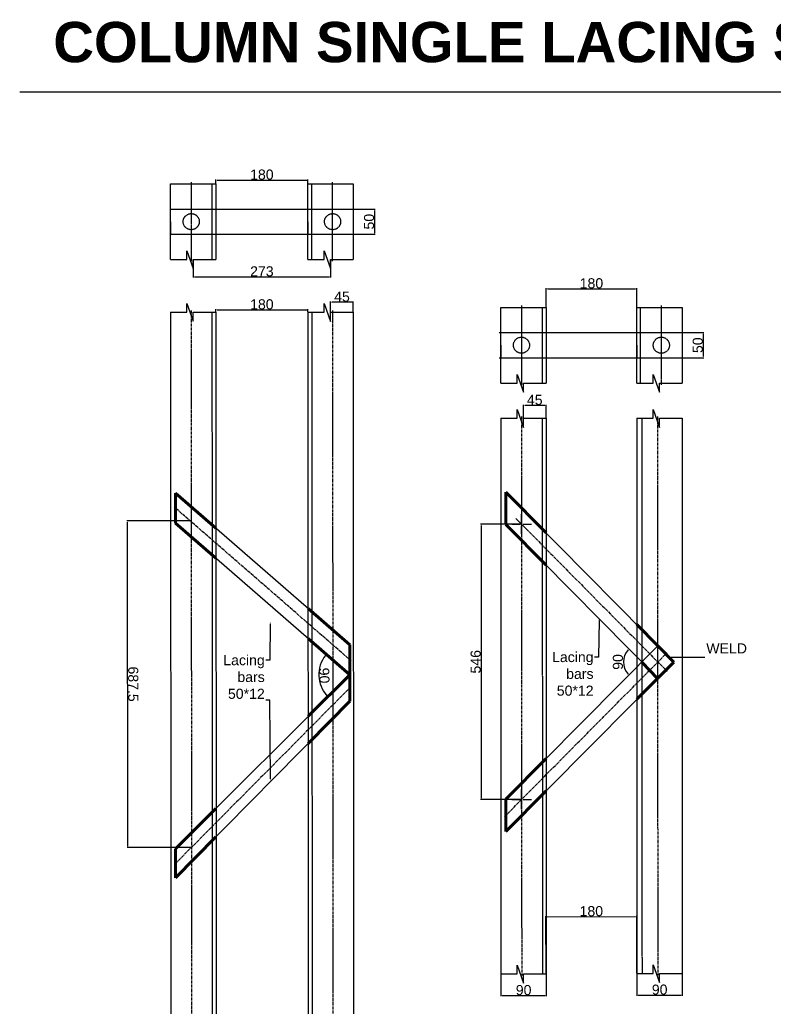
# Model space of a CAD drawing. Header units: millimetres. Extents: x 8616 to 52725, y 6697 to 10698.
# Drawn here: x 35750 to 37249, y 8616 to 10576 of the extents above; entities that cross this region are included whole.
import ezdxf
from ezdxf import colors
from ezdxf.entities.mleader import LeaderData, LeaderLine
from ezdxf.math import Vec2, Vec3

# ---------------------------------------------------------------- set-up
doc = ezdxf.new("R2010")
doc.units = ezdxf.units.MM
doc.linetypes.add('ACAD_ISO02W100', pattern=[15, 12, -3])
doc.linetypes.add('CENTER2', pattern=[28.575, 19.05, -3.175, 3.175, -3.175])
doc.styles.get("Standard").update_dxf_attribs({"font": 'arial.ttf'})
doc.dimstyles.new('ISO-25', dxfattribs={"dimtxt": 20, "dimasz": 2.5, "dimexe": 1.25, "dimexo": 0.625, "dimtad": 1, "dimtxsty": 'Standard', "dimcen": 2.5, "dimadec": 0, "dimazin": 0, "dimtfac": 1, "dimtmove": 0, "dimatfit": 3, "dimfxl": 1, "dimarcsym": 0})

# ---------------------------------------------------------------- blocks, each defined once
blk = doc.blocks.new('*D211')
at = {"color": 0, "linetype": 'ACAD_ISO02W100', "lineweight": -2, "ltscale": 0.2, "transparency": 16777216}
for p, q in [((36093.9, 10100.3), (36093.9, 10065.2)), ((36366.9, 10100.3), (36366.9, 10065.2)), ((36096.4, 10066.4), (36364.4, 10066.4))]:
    blk.add_line(p, q, dxfattribs=at)
at = {"color": 0, "linetype": 'ACAD_ISO02W100', "ltscale": 0.2, "transparency": 16777216}
for points in [[(36096.4, 10066.8), (36096.4, 10066), (36093.9, 10066.4)], [(36364.4, 10066.8), (36364.4, 10066), (36366.9, 10066.4)]]:
    blk.add_solid(points, dxfattribs=at)
at = {"layer": 'Defpoints', "color": 0, "linetype": 'ACAD_ISO02W100', "ltscale": 0.2, "transparency": 16777216}
for p in [(36093.9, 10100.9), (36366.9, 10100.9), (36366.9, 10066.4)]:
    blk.add_point(p, dxfattribs=at)
at = {"color": 0, "linetype": 'ACAD_ISO02W100', "ltscale": 0.2, "transparency": 16777216, "insert": (36230.4, 10077.3), "char_height": 20, "attachment_point": 5}
blk.add_mtext('273', dxfattribs=at)
blk = doc.blocks.new('*U185')
at = {"color": 0, "linetype": 'CENTER2', "ltscale": 0.2, "transparency": 16777216}
blk.add_line((0, 78.5), (0, -78.5), dxfattribs=at)
blk = doc.blocks.new('*U186')
at = {"color": 0, "linetype": 'CENTER2', "ltscale": 0.2, "transparency": 16777216}
blk.add_line((0, -78.5), (0, 78.5), dxfattribs=at)
blk = doc.blocks.new('*D217')
at = {"color": 0, "lineweight": -2, "ltscale": 0.2, "transparency": 16777216}
for p, q in [((36412.5, 10200.9), (36455.3, 10200.9)), ((36454, 10198.4), (36454, 10153.4)), ((36412.5, 10150.9), (36455.3, 10150.9))]:
    blk.add_line(p, q, dxfattribs=at)
at = {"color": 0, "ltscale": 0.2, "transparency": 16777216}
for points in [[(36453.6, 10198.4), (36454.4, 10198.4), (36454, 10200.9)], [(36453.6, 10153.4), (36454.4, 10153.4), (36454, 10150.9)]]:
    blk.add_solid(points, dxfattribs=at)
at = {"layer": 'Defpoints', "color": 0, "ltscale": 0.2, "transparency": 16777216}
for p in [(36411.9, 10200.9), (36411.9, 10150.9), (36454, 10150.9)]:
    blk.add_point(p, dxfattribs=at)
at = {"color": 0, "ltscale": 0.2, "transparency": 16777216, "insert": (36443.2, 10175.9), "char_height": 20, "attachment_point": 5, "rotation": 90}
blk.add_mtext('50', dxfattribs=at)
blk = doc.blocks.new('*U188')
at = {"color": 0, "linetype": 'CENTER2', "ltscale": 0.3, "transparency": 16777216}
blk.add_line((-0.3, 751.9), (0.3, -751.9), dxfattribs=at)
blk = doc.blocks.new('*U187')
at = {"color": 0, "linetype": 'CENTER2', "ltscale": 0.3, "transparency": 16777216}
blk.add_line((-0.3, 751.9), (0.3, -751.9), dxfattribs=at)
blk = doc.blocks.new('*U191')
at = {"color": 0, "linetype": 'CENTER2', "ltscale": 0.3, "transparency": 16777216}
blk.add_line((175.6, -152.6), (-175.6, 152.6), dxfattribs=at)
blk = doc.blocks.new('*D225')
at = {"color": 0, "lineweight": -2, "ltscale": 0.2, "transparency": 16777216}
for p, q in [((36089.7, 9582.8), (35962.7, 9582.7)), ((35964.2, 8937.4), (35964, 9580.2)), ((36089.9, 8934.9), (35963, 8934.9))]:
    blk.add_line(p, q, dxfattribs=at)
at = {"color": 0, "ltscale": 0.2, "transparency": 16777216}
for points in [[(35964.4, 9580.2), (35963.6, 9580.2), (35964, 9582.7)], [(35964.7, 8937.4), (35963.8, 8937.4), (35964.2, 8934.9)]]:
    blk.add_solid(points, dxfattribs=at)
at = {"layer": 'Defpoints', "color": 0, "ltscale": 0.2, "transparency": 16777216}
for p in [(35964, 9582.7), (36090.3, 9582.8), (36090.5, 8934.9)]:
    blk.add_point(p, dxfattribs=at)
at = {"color": 0, "ltscale": 0.2, "transparency": 16777216, "insert": (35975, 9258.8), "char_height": 20, "attachment_point": 5, "rotation": 270.0221}
blk.add_mtext('687.5', dxfattribs=at)
blk = doc.blocks.new('*D226')
at = {"color": 0, "lineweight": -2, "ltscale": 0.2, "transparency": 16777216}
for p, q in [((36138.9, 9997.1), (36138.9, 10002.2)), ((36141.4, 10001), (36319.4, 10001.1)), ((36321.9, 9997.2), (36321.9, 10002.3))]:
    blk.add_line(p, q, dxfattribs=at)
at = {"color": 0, "ltscale": 0.2, "transparency": 16777216}
for points in [[(36141.4, 10001.4), (36141.4, 10000.6), (36138.9, 10001)], [(36319.4, 10001.5), (36319.4, 10000.6), (36321.9, 10001.1)]]:
    blk.add_solid(points, dxfattribs=at)
at = {"layer": 'Defpoints', "color": 0, "ltscale": 0.2, "transparency": 16777216}
for p in [(36321.9, 10001.1), (36138.9, 9996.5), (36321.9, 9996.6)]:
    blk.add_point(p, dxfattribs=at)
at = {"color": 0, "ltscale": 0.2, "transparency": 16777216, "insert": (36230.4, 10011.9), "char_height": 20, "attachment_point": 5, "rotation": 0.0221}
blk.add_mtext('180', dxfattribs=at)
blk = doc.blocks.new('*D255')
at = {"color": 0, "lineweight": -2, "ltscale": 0.2, "transparency": 16777216}
for p, q in [((36138.9, 10251.5), (36138.9, 10259.6)), ((36141.4, 10258.4), (36319.4, 10258.4)), ((36321.9, 10251.5), (36321.9, 10259.6))]:
    blk.add_line(p, q, dxfattribs=at)
at = {"color": 0, "ltscale": 0.2, "transparency": 16777216}
for points in [[(36141.4, 10258.8), (36141.4, 10258), (36138.9, 10258.4)], [(36319.4, 10258.8), (36319.4, 10258), (36321.9, 10258.4)]]:
    blk.add_solid(points, dxfattribs=at)
at = {"layer": 'Defpoints', "color": 0, "ltscale": 0.2, "transparency": 16777216}
for p in [(36321.9, 10258.4), (36138.9, 10250.9), (36321.9, 10250.9)]:
    blk.add_point(p, dxfattribs=at)
at = {"color": 0, "ltscale": 0.2, "transparency": 16777216, "insert": (36230.4, 10269.2), "char_height": 20, "attachment_point": 5}
blk.add_mtext('180', dxfattribs=at)
blk = doc.blocks.new('*U194')
at = {"color": 0, "linetype": 'CENTER2', "ltscale": 0.2, "transparency": 16777216}
blk.add_line((0, 78.5), (0, -78.5), dxfattribs=at)
blk = doc.blocks.new('*U195')
at = {"color": 0, "linetype": 'CENTER2', "ltscale": 0.2, "transparency": 16777216}
blk.add_line((0, -78.5), (0, 78.5), dxfattribs=at)
blk = doc.blocks.new('*D213')
at = {"color": 0, "lineweight": -2, "ltscale": 0.2, "transparency": 16777216}
for p, q in [((37065.1, 9955.9), (37107.8, 9955.9)), ((37106.5, 9953.4), (37106.5, 9908.4)), ((37065.1, 9905.9), (37107.8, 9905.9))]:
    blk.add_line(p, q, dxfattribs=at)
at = {"color": 0, "ltscale": 0.2, "transparency": 16777216}
for points in [[(37106.1, 9953.4), (37107, 9953.4), (37106.5, 9955.9)], [(37106.1, 9908.4), (37107, 9908.4), (37106.5, 9905.9)]]:
    blk.add_solid(points, dxfattribs=at)
at = {"layer": 'Defpoints', "color": 0, "ltscale": 0.2, "transparency": 16777216}
for p in [(37064.5, 9955.9), (37064.5, 9905.9), (37106.5, 9905.9)]:
    blk.add_point(p, dxfattribs=at)
at = {"color": 0, "ltscale": 0.2, "transparency": 16777216, "insert": (37095.7, 9930.9), "char_height": 20, "attachment_point": 5, "rotation": 90}
blk.add_mtext('50', dxfattribs=at)
blk = doc.blocks.new('*D234')
at = {"color": 0, "lineweight": -2, "ltscale": 0.2, "transparency": 16777216}
for p, q in [((36794.5, 10006.6), (36794.5, 10044)), ((36797, 10042.7), (36972, 10042.7)), ((36974.5, 10006.6), (36974.5, 10044))]:
    blk.add_line(p, q, dxfattribs=at)
at = {"color": 0, "ltscale": 0.2, "transparency": 16777216}
for points in [[(36797, 10043.2), (36797, 10042.3), (36794.5, 10042.7)], [(36972, 10043.2), (36972, 10042.3), (36974.5, 10042.7)]]:
    blk.add_solid(points, dxfattribs=at)
at = {"layer": 'Defpoints', "color": 0, "ltscale": 0.2, "transparency": 16777216}
for p in [(36974.5, 10042.7), (36794.5, 10005.9), (36974.5, 10005.9)]:
    blk.add_point(p, dxfattribs=at)
at = {"color": 0, "ltscale": 0.2, "transparency": 16777216, "insert": (36884.5, 10053.6), "char_height": 20, "attachment_point": 5}
blk.add_mtext('180', dxfattribs=at)
blk = doc.blocks.new('*U196')
at = {"color": 0, "linetype": 'CENTER2', "ltscale": 0.3, "transparency": 16777216}
blk.add_line((-0.2, 554.5), (0.2, -554.5), dxfattribs=at)
blk = doc.blocks.new('*D235')
at = {"color": 0, "lineweight": -2, "ltscale": 0.2, "transparency": 16777216}
for p, q in [((36704.9, 8683.6), (36704.9, 8639.8)), ((36794.9, 8683.6), (36794.9, 8639.9)), ((36707.4, 8641.1), (36792.4, 8641.1))]:
    blk.add_line(p, q, dxfattribs=at)
at = {"color": 0, "ltscale": 0.2, "transparency": 16777216}
for points in [[(36707.4, 8641.5), (36707.4, 8640.7), (36704.9, 8641.1)], [(36792.4, 8641.5), (36792.4, 8640.7), (36794.9, 8641.1)]]:
    blk.add_solid(points, dxfattribs=at)
at = {"layer": 'Defpoints', "color": 0, "ltscale": 0.2, "transparency": 16777216}
for p in [(36704.9, 8684.2), (36794.9, 8684.2), (36794.9, 8641.1)]:
    blk.add_point(p, dxfattribs=at)
at = {"color": 0, "ltscale": 0.2, "transparency": 16777216, "insert": (36749.9, 8651.9), "char_height": 20, "attachment_point": 5, "rotation": 0.0221}
blk.add_mtext('90', dxfattribs=at)
blk = doc.blocks.new('*U197')
at = {"color": 0, "linetype": 'CENTER2', "ltscale": 0.3, "transparency": 16777216}
blk.add_line((-0.2, 554), (0.2, -554), dxfattribs=at)
blk = doc.blocks.new('*D236')
at = {"color": 0, "lineweight": -2, "ltscale": 0.2, "transparency": 16777216}
for p, q in [((36974.9, 8684.5), (36974.9, 8640.7)), ((37064.9, 8684.5), (37064.9, 8640.8)), ((36977.4, 8642), (37062.4, 8642))]:
    blk.add_line(p, q, dxfattribs=at)
at = {"color": 0, "ltscale": 0.2, "transparency": 16777216}
for points in [[(36977.4, 8642.4), (36977.4, 8641.6), (36974.9, 8642)], [(37062.4, 8642.4), (37062.4, 8641.6), (37064.9, 8642)]]:
    blk.add_solid(points, dxfattribs=at)
at = {"layer": 'Defpoints', "color": 0, "ltscale": 0.2, "transparency": 16777216}
for p in [(36974.9, 8685.1), (37064.9, 8685.1), (37064.9, 8642)]:
    blk.add_point(p, dxfattribs=at)
at = {"color": 0, "ltscale": 0.2, "transparency": 16777216, "insert": (37019.9, 8652.8), "char_height": 20, "attachment_point": 5, "rotation": 0.0221}
blk.add_mtext('90', dxfattribs=at)
blk = doc.blocks.new('*U183')
at = {"color": 0, "linetype": 'CENTER2', "transparency": 16777216}
for p, q in [((-19.5, 0), (-3.2, 0)), ((0, 3.2), (0, 19.5)), ((3.2, 0), (19.5, 0)), ((0, -19.5), (0, -3.2))]:
    blk.add_line(p, q, dxfattribs=at)
at = {"color": 0, "linetype": 'Continuous', "transparency": 16777216}
for p, q in [((-1.6, 0), (1.6, 0)), ((0, -1.6), (0, 1.6))]:
    blk.add_line(p, q, dxfattribs=at)
blk = doc.blocks.new('*U184')
at = {"color": 0, "linetype": 'CENTER2', "transparency": 16777216}
for p, q in [((-19.5, 0), (-3.2, 0)), ((0, 3.2), (0, 19.5)), ((3.2, 0), (19.5, 0)), ((0, -19.5), (0, -3.2))]:
    blk.add_line(p, q, dxfattribs=at)
at = {"color": 0, "linetype": 'Continuous', "transparency": 16777216}
for p, q in [((-1.6, 0), (1.6, 0)), ((0, -1.6), (0, 1.6))]:
    blk.add_line(p, q, dxfattribs=at)
blk = doc.blocks.new('*U198')
at = {"color": 0, "linetype": 'CENTER2', "ltscale": 0.3, "transparency": 16777216}
blk.add_line((-145.7, 147.2), (145.7, -147.2), dxfattribs=at)
blk = doc.blocks.new('*U199')
at = {"color": 0, "linetype": 'CENTER2', "ltscale": 0.3, "transparency": 16777216}
blk.add_line((-161.2, -162.5), (161.2, 162.5), dxfattribs=at)
blk = doc.blocks.new('*D244')
at = {"color": 0, "lineweight": -2, "ltscale": 0.2, "transparency": 16777216}
for p, q in [((36745.1, 9576.1), (36664.4, 9576.1)), ((36665.6, 9573.6), (36665.6, 9032.6)), ((36745.1, 9030.1), (36664.4, 9030.1))]:
    blk.add_line(p, q, dxfattribs=at)
at = {"color": 0, "ltscale": 0.2, "transparency": 16777216}
for points in [[(36665.2, 9573.6), (36666, 9573.6), (36665.6, 9576.1)], [(36665.2, 9032.6), (36666, 9032.6), (36665.6, 9030.1)]]:
    blk.add_solid(points, dxfattribs=at)
at = {"layer": 'Defpoints', "color": 0, "ltscale": 0.2, "transparency": 16777216}
for p in [(36745.7, 9576.1), (36665.6, 9030.1), (36745.7, 9030.1)]:
    blk.add_point(p, dxfattribs=at)
at = {"color": 0, "ltscale": 0.2, "transparency": 16777216, "insert": (36654.8, 9303.1), "char_height": 20, "attachment_point": 5, "rotation": 90}
blk.add_mtext('546', dxfattribs=at)
blk = doc.blocks.new('*D245')
at = {"color": 0, "lineweight": -2, "ltscale": 0.2, "transparency": 16777216}
for p, q in [((36794.9, 8684.8), (36794.3, 8798.3)), ((36796.8, 8797.1), (36971.8, 8798)), ((36974.9, 8685.7), (36974.3, 8799.2))]:
    blk.add_line(p, q, dxfattribs=at)
at = {"color": 0, "ltscale": 0.2, "transparency": 16777216}
for points in [[(36796.8, 8797.5), (36796.8, 8796.7), (36794.3, 8797.1)], [(36971.8, 8798.4), (36971.8, 8797.6), (36974.3, 8798)]]:
    blk.add_solid(points, dxfattribs=at)
at = {"layer": 'Defpoints', "color": 0, "ltscale": 0.2, "transparency": 16777216}
for p in [(36974.3, 8798), (36794.9, 8684.2), (36974.9, 8685.1)]:
    blk.add_point(p, dxfattribs=at)
at = {"color": 0, "ltscale": 0.2, "transparency": 16777216, "insert": (36884.3, 8808.4), "char_height": 20, "attachment_point": 5, "rotation": 0.2866}
blk.add_mtext('180', dxfattribs=at)
blk = doc.blocks.new('*U207')
at = {"color": 0, "linetype": 'CENTER2', "ltscale": 0.3, "transparency": 16777216}
blk.add_line((175.3, 176.5), (-175.3, -176.5), dxfattribs=at)
blk = doc.blocks.new('*D256')
at = {"color": 0, "lineweight": -2, "ltscale": 0.2, "transparency": 16777216}
for p, q in [((36749.5, 9786.7), (36749.5, 9812.8)), ((36792, 9811.6), (36752, 9811.6)), ((36794.5, 9786.7), (36794.5, 9812.8))]:
    blk.add_line(p, q, dxfattribs=at)
at = {"color": 0, "ltscale": 0.2, "transparency": 16777216}
for points in [[(36752, 9812), (36752, 9811.2), (36749.5, 9811.6)], [(36792, 9812), (36792, 9811.2), (36794.5, 9811.6)]]:
    blk.add_solid(points, dxfattribs=at)
at = {"layer": 'Defpoints', "color": 0, "ltscale": 0.2, "transparency": 16777216}
for p in [(36749.5, 9811.6), (36749.5, 9786.1), (36794.5, 9786.1)]:
    blk.add_point(p, dxfattribs=at)
at = {"color": 0, "ltscale": 0.2, "transparency": 16777216, "insert": (36772, 9822.4), "char_height": 20, "attachment_point": 5}
blk.add_mtext('45', dxfattribs=at)
blk = doc.blocks.new('*D257')
at = {"color": 0, "lineweight": -2, "ltscale": 0.2, "transparency": 16777216}
for p, q in [((36366.9, 9996.9), (36366.9, 10017.5)), ((36411.9, 9996.9), (36411.9, 10017.5)), ((36409.4, 10016.3), (36369.4, 10016.3))]:
    blk.add_line(p, q, dxfattribs=at)
at = {"color": 0, "ltscale": 0.2, "transparency": 16777216}
for points in [[(36369.4, 10016.7), (36369.4, 10015.8), (36366.9, 10016.3)], [(36409.4, 10016.7), (36409.4, 10015.8), (36411.9, 10016.3)]]:
    blk.add_solid(points, dxfattribs=at)
at = {"layer": 'Defpoints', "color": 0, "ltscale": 0.2, "transparency": 16777216}
for p in [(36366.9, 10016.3), (36366.9, 9996.3), (36411.9, 9996.3)]:
    blk.add_point(p, dxfattribs=at)
at = {"color": 0, "ltscale": 0.2, "transparency": 16777216, "insert": (36389.4, 10027.1), "char_height": 20, "attachment_point": 5}
blk.add_mtext('45', dxfattribs=at)
blk = doc.blocks.new('*D258')
at = {"color": 0, "lineweight": -2, "ltscale": 0.2, "transparency": 16777216}
blk.add_arc((36984.7, 9302.7), 36.7, 138.6042, 221.3287, dxfattribs=at)
at = {"color": 0, "ltscale": 0.2, "transparency": 16777216}
for points in [[(36956.8, 9327.3), (36957.4, 9326.7), (36958.8, 9328.8)], [(36957.4, 9278.7), (36956.8, 9278.1), (36958.8, 9276.6)]]:
    blk.add_solid(points, dxfattribs=at)
at = {"layer": 'Defpoints', "color": 0, "ltscale": 0.2, "transparency": 16777216}
for p in [(36729.7, 9560.2), (37016.4, 9334.6), (36949.2, 9312.3), (37016.3, 9270.7), (36714.7, 9030.6)]:
    blk.add_point(p, dxfattribs=at)
at = {"color": 0, "ltscale": 0.2, "transparency": 16777216, "insert": (36937.1, 9302.7), "char_height": 20, "width": 39.236, "attachment_point": 5, "rotation": 89.9664}
blk.add_mtext('90', dxfattribs=at)
blk = doc.blocks.new('*D259')
at = {"color": 0, "lineweight": -2, "ltscale": 0.2, "transparency": 16777216}
blk.add_arc((36404.8, 9277.5), 61.4, 141.3329, 222.6671, dxfattribs=at)
at = {"color": 0, "ltscale": 0.2, "transparency": 16777216}
for points in [[(36356.5, 9316.2), (36357.2, 9315.6), (36358.4, 9317.8)], [(36359.9, 9236.2), (36359.3, 9235.6), (36361.4, 9234.1)]]:
    blk.add_solid(points, dxfattribs=at)
at = {"layer": 'Defpoints', "color": 0, "ltscale": 0.2, "transparency": 16777216}
for p in [(36322.2, 9349.3), (36344.8, 9290.6), (36404.8, 9277.5), (36404.8, 9277.5), (36322.2, 9195)]:
    blk.add_point(p, dxfattribs=at)
at = {"color": 0, "ltscale": 0.2, "transparency": 16777216, "insert": (36354.2, 9275.8), "char_height": 20, "width": 12.016, "attachment_point": 5, "rotation": 272}
blk.add_mtext('90', dxfattribs=at)

msp = doc.modelspace()

# ---------------------------------------------------------------- linework, layer by layer
at = {"ltscale": 0.8}
msp.add_line((35749.849, 10433.629), (37804.835, 10433.629), dxfattribs=at)
at = {"ltscale": 0.2}
for p, q in [((36048.924, 10250.919), (36138.924, 10250.919)), ((36048.924, 10100.919), (36048.924, 10250.919)), ((36138.924, 10250.919), (36138.924, 10100.919)), ((36321.924, 10250.919), (36411.924, 10250.919)), ((36321.924, 10100.919), (36321.924, 10250.919)), ((36411.924, 10250.919), (36411.924, 10100.919)), ((36048.924, 10175.919), (36048.924, 10200.919)), ((36048.924, 10200.919), (36411.924, 10200.919)), ((36321.924, 10175.919), (36321.924, 10200.919)), ((36048.924, 10175.919), (36048.924, 10150.919)), ((36321.924, 10175.919), (36321.924, 10150.919)), ((36048.924, 10150.919), (36411.924, 10150.919)), ((36081.372, 10100.919), (36081.372, 10118.022)), ((36081.372, 10118.022), (36093.924, 10082.727)), ((36354.372, 10100.919), (36354.372, 10118.022)), ((36354.372, 10118.022), (36366.924, 10082.727)), ((36093.924, 10097.419), (36093.924, 10100.919)), ((36093.924, 10100.919), (36093.924, 10100.919)), ((36093.924, 10100.919), (36138.924, 10100.919)), ((36093.924, 10082.727), (36093.924, 10097.419)), ((36366.924, 10097.419), (36366.924, 10100.919)), ((36366.924, 10100.919), (36411.924, 10100.919)), ((36366.924, 10082.727), (36366.924, 10097.419)), ((36081.372, 9996.514), (36081.372, 10013.617)), ((36081.372, 10013.617), (36093.924, 9978.321)), ((36354.372, 9996.297), (36354.372, 10013.4)), ((36354.372, 10013.4), (36366.924, 9978.104)), ((36704.457, 10005.947), (36794.457, 10005.947)), ((36704.457, 9855.947), (36704.457, 10005.947)), ((36794.457, 10005.947), (36794.457, 9855.947)), ((36974.457, 10005.947), (37064.457, 10005.947)), ((36974.457, 9855.947), (36974.457, 10005.947)), ((37064.457, 10005.947), (37064.457, 9855.947)), ((36048.924, 9996.514), (36049.501, 8499.626)), ((36093.924, 9993.014), (36093.924, 9996.514)), ((36093.924, 9996.514), (36093.924, 9996.514)), ((36093.924, 9996.514), (36138.924, 9996.514)), ((36093.924, 9978.321), (36093.924, 9993.014)), ((36138.924, 9996.514), (36139.501, 8499.626)), ((36321.924, 9996.297), (36322.501, 8499.409)), ((36366.924, 9992.797), (36366.924, 9996.297)), ((36366.924, 9996.297), (36366.924, 9996.297)), ((36366.924, 9996.297), (36411.924, 9996.297)), ((36366.924, 9978.104), (36366.924, 9992.797)), ((36411.924, 9996.297), (36412.501, 8499.409)), ((36701.457, 9955.947), (37064.457, 9955.947)), ((36704.457, 9930.947), (36704.457, 9955.947)), ((36974.457, 9930.947), (36974.457, 9955.947)), ((36704.457, 9930.947), (36704.457, 9905.947)), ((36974.457, 9930.947), (36974.457, 9905.947)), ((36701.457, 9905.947), (37064.457, 9905.947)), ((36736.905, 9855.947), (36736.905, 9873.05)), ((36736.905, 9873.05), (36749.457, 9837.755)), ((37006.905, 9855.947), (37006.905, 9873.05)), ((37006.905, 9873.05), (37019.457, 9837.755)), ((36749.457, 9852.447), (36749.457, 9855.947)), ((36749.457, 9855.947), (36749.457, 9855.947)), ((36749.457, 9855.947), (36794.457, 9855.947)), ((36749.457, 9837.755), (36749.457, 9852.447)), ((37019.457, 9852.447), (37019.457, 9855.947)), ((37019.457, 9855.947), (37064.457, 9855.947)), ((37019.457, 9837.755), (37019.457, 9852.447)), ((36736.905, 9786.103), (36736.905, 9803.207)), ((36736.905, 9803.207), (36749.457, 9767.911)), ((37006.905, 9786.103), (37006.905, 9803.207)), ((37006.905, 9803.207), (37019.457, 9767.911)), ((36704.457, 9786.103), (36704.882, 8684.192)), ((36749.457, 9782.603), (36749.457, 9786.103)), ((36749.457, 9786.103), (36749.457, 9786.103)), ((36749.457, 9786.103), (36794.457, 9786.103)), ((36749.457, 9767.911), (36749.457, 9782.603)), ((36794.457, 9786.103), (36794.882, 8684.192)), ((36974.457, 9786.103), (36974.882, 8685.092)), ((37019.457, 9782.603), (37019.457, 9786.103)), ((37019.457, 9786.103), (37019.457, 9786.103)), ((37019.457, 9786.103), (37064.457, 9786.103)), ((37019.457, 9767.911), (37019.457, 9782.603)), ((37064.457, 9786.103), (37064.882, 8685.092)), ((36405.112, 9336.856), (36059.062, 9637.672)), ((36714.513, 9639.609), (36714.538, 9575.615)), ((36761.729, 9591.905), (36714.513, 9639.609)), ((36745.738, 9576.077), (36734.483, 9587.449)), ((36761.729, 9591.905), (37048.042, 9302.633)), ((36404.779, 9277.519), (36059.085, 9578.026)), ((36729.746, 9560.25), (36714.538, 9575.615)), ((36745.738, 9576.077), (36756.993, 9564.706)), ((36729.746, 9560.25), (37016.348, 9270.686)), ((36404.612, 9247.851), (36405.112, 9336.856)), ((36714.748, 9030.577), (37016.385, 9334.618)), ((36714.773, 8966.708), (37048.042, 9302.633)), ((36404.779, 9277.519), (36059.083, 8931.824)), ((36404.612, 9247.851), (36404.67, 9224.782)), ((36059.083, 8874.474), (36404.67, 9224.782)), ((36714.748, 9030.577), (36714.748, 8966.708)), ((36745.738, 9029.867), (36745.949, 9030.079)), ((36745.949, 9030.077), (36745.738, 9029.867)), ((36059.083, 8931.824), (36059.083, 8874.474)), ((36737.33, 8684.192), (36737.33, 8701.295)), ((36737.33, 8701.295), (36749.882, 8665.999)), ((36749.882, 8680.692), (36749.882, 8684.192)), ((36749.882, 8684.192), (36749.882, 8684.192)), ((36749.882, 8684.192), (36794.882, 8684.192)), ((37007.329, 8685.092), (37007.329, 8702.195)), ((37007.329, 8702.195), (37019.882, 8666.9)), ((37019.882, 8681.592), (37019.882, 8685.092)), ((37019.882, 8685.092), (37019.882, 8685.092)), ((37019.882, 8685.092), (37064.882, 8685.092)), ((36749.882, 8665.999), (36749.882, 8680.692)), ((37019.882, 8666.9), (37019.882, 8681.592))]:
    msp.add_line(p, q, dxfattribs=at)
at = {"linetype": 'ACAD_ISO02W100', "ltscale": 0.1}
for p, q in [((36131.324, 10250.919), (36131.324, 10100.919)), ((36329.524, 10100.919), (36329.524, 10250.919)), ((36786.857, 10005.947), (36786.857, 9855.947)), ((36982.057, 9855.947), (36982.057, 10005.947))]:
    msp.add_line(p, q, dxfattribs=at)
at = {"linetype": 'ACAD_ISO02W100', "ltscale": 0.2}
for p, q in [((36048.924, 10100.919), (36081.372, 10100.919)), ((36321.924, 10100.919), (36354.372, 10100.919)), ((36048.924, 9996.514), (36081.372, 9996.514)), ((36131.324, 9996.511), (36131.901, 8499.626)), ((36321.924, 9996.297), (36354.372, 9996.297)), ((36329.524, 9996.3), (36330.101, 8499.412)), ((36704.457, 9855.947), (36736.905, 9855.947)), ((36974.457, 9855.947), (37006.905, 9855.947)), ((36704.457, 9786.103), (36736.905, 9786.103)), ((36786.857, 9786.1), (36787.282, 8684.192)), ((36974.457, 9786.103), (37006.905, 9786.103)), ((36984.457, 9786.107), (36984.882, 8685.092)), ((36704.882, 8684.192), (36737.33, 8684.192)), ((36974.882, 8685.092), (37007.329, 8685.092))]:
    msp.add_line(p, q, dxfattribs=at)
at = {"lineweight": 30, "ltscale": 0.2}
msp.add_line((36059.062, 9637.672), (36059.085, 9578.026), dxfattribs=at)
at = {"lineweight": 211, "ltscale": 0.2}
for p, q in [((36059.062, 9637.672), (36059.085, 9578.026)), ((36059.062, 9637.672), (36139.089, 9568.106)), ((36714.513, 9639.609), (36714.538, 9575.615)), ((36714.513, 9639.609), (36794.545, 9558.751)), ((36059.085, 9578.026), (36139.112, 9508.46)), ((36714.538, 9575.615), (36794.569, 9494.757)), ((36405.112, 9336.856), (36322.15, 9408.973)), ((37016.385, 9334.618), (36974.615, 9376.82)), ((36404.779, 9277.519), (36322.173, 9349.327)), ((36405.112, 9336.836), (36404.67, 9224.782)), ((37048.335, 9302.337), (37016.385, 9334.618)), ((36984.643, 9302.623), (37015.856, 9270.19)), ((37015.856, 9270.19), (37048.335, 9302.337)), ((36404.779, 9277.519), (36322.233, 9194.973)), ((37015.856, 9270.19), (36974.672, 9228.678)), ((36404.67, 9224.782), (36322.254, 9141.239)), ((36794.717, 9111.183), (36714.748, 9030.577)), ((36714.773, 8966.708), (36794.742, 9047.314)), ((36714.748, 9030.577), (36714.773, 8966.708)), ((36139.303, 9012.044), (36059.083, 8931.824)), ((36059.083, 8874.474), (36139.325, 8955.812)), ((36059.083, 8931.824), (36059.083, 8874.474))]:
    msp.add_line(p, q, dxfattribs=at)
at = {"linetype": 'ACAD_ISO02W100', "ltscale": 0.2}
for centre in [(36090.124, 10175.919), (36370.724, 10175.919), (36745.657, 9930.947), (37023.257, 9930.947)]:
    msp.add_circle(centre, 16, dxfattribs=at)

# ---------------------------------------------------------------- block references
at = {"linetype": 'CENTER2', "ltscale": 0.2}
for name, p in [('*U185', (36090.124, 10175.919)), ('*U186', (36370.724, 10175.919)), ('*U194', (36745.657, 9930.947)), ('*U195', (37023.257, 9930.947))]:
    msp.add_blockref(name, p, dxfattribs=at)
at = {"linetype": 'CENTER2', "ltscale": 0.3}
for name, p in [('*U188', (36090.412, 9248.069)), ('*U187', (36371.012, 9247.854)), ('*U196', (36745.869, 9235.147)), ('*U197', (37015.869, 9235.597)), ('*U191', (36232.01, 9457.518)), ('*U198', (36888.966, 9431.369)), ('*U199', (36873.487, 9158.634)), ('*U207', (36231.904, 9077.244))]:
    msp.add_blockref(name, p, dxfattribs=at)
at = {"linetype": 'CENTER2'}
for name, p in [('*U183', (36745.738, 9576.077)), ('*U184', (36745.738, 9030.077))]:
    msp.add_blockref(name, p, dxfattribs=at)

# ---------------------------------------------------------------- texts
at = {"ltscale": 0.8, "insert": (35816.43, 10572.076), "char_height": 80, "attachment_point": 1}
msp.add_mtext_dynamic_manual_height_columns('{\\fArial|b1|i0|c0|p34;COLUMN SINGLE LACING SYSTEM WELD  (Back to Back)}', width=3619.00866, gutter_width=12.5, heights=[0], dxfattribs=at)
at = {"lineweight": 211, "ltscale": 0.2, "insert": (37112.516, 9339.603), "char_height": 20, "attachment_point": 1}
msp.add_mtext_dynamic_manual_height_columns('WELD', width=148.51265, gutter_width=12.5, heights=[0], dxfattribs=at)

# ---------------------------------------------------------------- dimensions: what is measured, and where the dimension line sits
at = {"ltscale": 0.2}
dim = msp.add_linear_dim(base=(36321.924, 10258.396), p1=(36138.924, 10250.919), p2=(36321.924, 10250.919), text='180', dimstyle='ISO-25', dxfattribs=at)
dim.commit()
dim.dimension.update_dxf_attribs({"geometry": '*D255', "text_midpoint": (36230.424, 10269.232)})
for base, p1, p2, picture, middle in [((36454.009, 10150.919), (36411.924, 10200.919), (36411.924, 10150.919), '*D217', (36443.173, 10175.919)), ((37106.542, 9905.947), (37064.457, 9955.947), (37064.457, 9905.947), '*D213', (37095.706, 9930.947)), ((36665.604, 9030.077), (36745.738, 9576.077), (36745.738, 9030.077), '*D244', (36654.767, 9303.077))]:
    dim = msp.add_linear_dim(base=base, p1=p1, p2=p2, angle=90, dimstyle='ISO-25', dxfattribs=at)
    dim.commit()
    dim.dimension.update_dxf_attribs({"geometry": picture, "text_midpoint": middle})
at = {"linetype": 'ACAD_ISO02W100', "ltscale": 0.2}
dim = msp.add_linear_dim(base=(36366.924, 10066.409), p1=(36093.924, 10100.919), p2=(36366.924, 10100.919), dimstyle='ISO-25', dxfattribs=at)
dim.commit()
dim.dimension.update_dxf_attribs({"geometry": '*D211', "text_midpoint": (36230.424, 10077.253)})
at = {"ltscale": 0.2}
for base, p1, p2, picture, middle in [((36974.457, 10042.74), (36794.457, 10005.947), (36974.457, 10005.947), '*D234', (36884.457, 10053.577)), ((36366.924, 10016.258), (36411.924, 9996.297), (36366.924, 9996.297), '*D257', (36389.424, 10027.053)), ((36749.457, 9811.57), (36794.457, 9786.103), (36749.457, 9786.103), '*D256', (36771.957, 9822.366))]:
    dim = msp.add_linear_dim(base=base, p1=p1, p2=p2, dimstyle='ISO-25', dxfattribs=at)
    dim.commit()
    dim.dimension.update_dxf_attribs({"geometry": picture, "text_midpoint": middle})
for p1, p2, distance, text, picture, middle in [((36138.924, 9996.514), (36321.924, 9996.584), 4.482, '180', '*D226', (36230.418, 10011.868)), ((36090.533, 8934.911), (36090.283, 9582.759), 126.294, '687.5', '*D225', (35974.951, 9258.79))]:
    dim = msp.add_aligned_dim(p1=p1, p2=p2, distance=distance, text=text, dimstyle='ISO-25', dxfattribs=at)
    dim.commit()
    dim.dimension.update_dxf_attribs({"geometry": picture, "text_midpoint": middle})
for base, line1, line2, picture, middle in [((36949.216, 9312.256), ((36714.748, 9030.577), (37016.385, 9334.618)), ((36729.746, 9560.25), (37016.348, 9270.686)), '*D258', (36937.107, 9302.698)), ((36344.792, 9290.635), ((36404.779, 9277.519), (36322.233, 9194.973)), ((36404.779, 9277.519), (36322.173, 9349.327)), '*D259', (36354.242, 9275.755))]:
    dim = msp.add_angular_dim_2l(base=base, line1=line1, line2=line2, text='90', dimstyle='ISO-25', dxfattribs=at)
    dim.commit()
    dim.dimension.update_dxf_attribs({"geometry": picture, "text_midpoint": middle})
for p1, p2, distance, picture, middle in [((36794.882, 8684.192), (36974.882, 8685.092), 112.895, '*D245', (36884.263, 8808.372)), ((36704.882, 8684.192), (36794.882, 8684.226), -43.116, '*D235', (36749.894, 8651.93)), ((36974.882, 8685.092), (37064.882, 8685.127), -43.116, '*D236', (37019.894, 8652.83))]:
    dim = msp.add_aligned_dim(p1=p1, p2=p2, distance=distance, dimstyle='ISO-25', dxfattribs=at)
    dim.commit()
    dim.dimension.update_dxf_attribs({"geometry": picture, "text_midpoint": middle})

# ---------------------------------------------------------------- leaders
ml = msp.add_multileader_mtext('Standard', dxfattribs=at)
ml.set_content('Lacing bars 50*12', color=256)
ml.set_leader_properties()
ml.build(insert=Vec2(0, 0))
ctx = ml.context
ctx.base_point, ctx.char_height, ctx.plane_origin = Vec3(36155.694, 9306.123), 20, Vec3(36246.96, 9382.421)
ctx.text_align_type = 2
notes = []
notes.append((ctx, [(0, (1, 1, 0), (36246.111, 9306.123), (-1, 0), 8, [(0, [(36246.96, 9382.421)], 0, [])])]))
ctx.mtext.insert, ctx.mtext.width, ctx.mtext.alignment, ctx.mtext.flow_direction = Vec3(36236.111, 9316.294), 70.82773, 3, 5
ml = msp.add_multileader_mtext('Standard', dxfattribs=at)
ml.set_content('Lacing bars 50*12', color=256)
ml.set_leader_properties()
ml.build(insert=Vec2(0, 0))
ctx = ml.context
ctx.base_point, ctx.char_height, ctx.plane_origin = Vec3(36808.318, 9312.358), 20, Vec3(36899.585, 9388.656)
ctx.text_align_type = 2
notes.append((ctx, [(0, (1, 1, 0), (36898.736, 9312.358), (-1, 0), 8, [(0, [(36899.585, 9388.656)], 0, [])])]))
ctx.mtext.insert, ctx.mtext.width, ctx.mtext.alignment, ctx.mtext.flow_direction = Vec3(36888.736, 9322.529), 70.82773, 3, 5
ml = msp.add_multileader_mtext('Standard', dxfattribs=at)
ml.set_content('', color=256)
ml.set_leader_properties()
ml.build(insert=Vec2(0, 0))
ctx = ml.context
ctx.base_point, ctx.plane_origin = Vec3(37109.687, 9312.143), Vec3(37038.63, 9312.143)
notes.append((ctx, [(0, (1, 1, 0), (37101.687, 9312.143), (1, 0), 8, [(0, [(37038.63, 9312.143)], 0, [])])]))
ctx.mtext.insert, ctx.mtext.flow_direction = Vec3(37111.687, 9314.143), 5
ml = msp.add_multileader_mtext('Standard', dxfattribs=at)
ml.set_content('', color=256)
ml.set_leader_properties()
ml.build(insert=Vec2(0, 0))
ctx = ml.context
ctx.base_point, ctx.plane_origin = Vec3(36234.111, 9227.204), Vec3(36247.411, 9067.011)
ctx.text_align_type = 2
notes.append((ctx, [(1, (1, 1, 0), (36246.111, 9227.204), (-1, 0), 8, [(0, [(36247.411, 9067.011)], 0, [])])]))
ctx.mtext.insert, ctx.mtext.alignment, ctx.mtext.flow_direction = Vec3(36236.111, 9229.204), 3, 5
for ctx, leaders in notes:
    for number, flags, end, landing, length, lines in leaders:
        leader = LeaderData()
        leader.index, (leader.has_last_leader_line, leader.has_dogleg_vector, leader.attachment_direction) = number, flags
        leader.last_leader_point, leader.dogleg_vector, leader.dogleg_length = Vec3(end), Vec3(landing), length
        for number, points, colour, breaks in lines:
            line = LeaderLine()
            line.index, line.vertices, line.color, line.breaks = number, Vec3.list(points), colors.encode_raw_color(colour), breaks
            leader.lines.append(line)
        ctx.leaders.append(leader)

doc.saveas('drawing.dxf')
